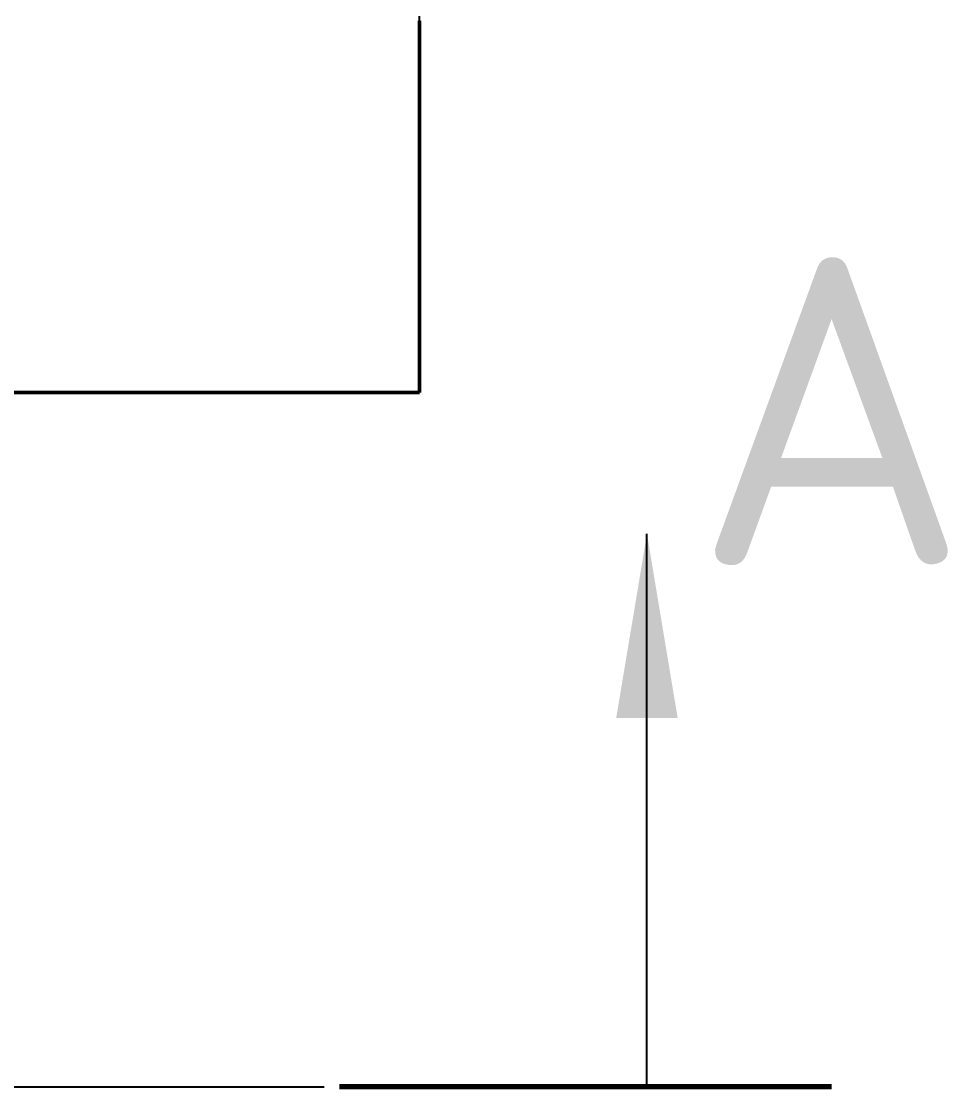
# Model space of a CAD drawing. Header units: millimetres. Extents: x 0 to 594, y 0 to 420.
# Drawn here: x 104.12 to 119.19, y 196.7 to 214.04 of the extents above; entities that cross this region are included whole.
import ezdxf
from ezdxf.enums import TextEntityAlignment as Align

# ---------------------------------------------------------------- set-up
doc = ezdxf.new("R2010")
doc.units = ezdxf.units.MM
doc.linetypes.add('ISO02-TRAZOS', pattern=[3.75, 3, -0.75])
doc.linetypes.add('ISO04-TRAZO-PUNTO', pattern=[7.625, 6, -0.75, 0.125, -0.75])
for name, color, linetype, lineweight in [('01-VISIBLE', 7, 'CONTINUOUS', 50), ('02-OCULTA', 4, 'ISO02-TRAZOS', 25), ('03-EJE', 1, 'ISO04-TRAZO-PUNTO', 25), ('06-TEXTO', 7, 'CONTINUOUS', 25), ('07-RECUADRO', 7, 'CONTINUOUS', 70), ('08-FINA', 5, 'CONTINUOUS', 25)]:
    doc.layers.add(name, color=color, linetype=linetype, lineweight=lineweight)
doc.styles.add('ISO3098', font='isocpeur.ttf')

msp = doc.modelspace()

# ---------------------------------------------------------------- hatches: boundary and pattern name
at = {"layer": '08-FINA'}
h = msp.add_hatch(color=7, dxfattribs=at)
h.dxf.hatch_style = 1
h.paths.add_polyline_path([(114.3, 205.7), (113.8, 202.7), (114.8, 202.7)])

# ---------------------------------------------------------------- linework, layer by layer
at = {"layer": '01-VISIBLE'}
msp.add_line((103.6, 208), (110.6, 208), dxfattribs=at)
msp.add_lwpolyline([(110.6, 214.05), (110.6, 214), (110.6, 213.95), (110.6, 213.9), (110.6, 213.85), (110.6, 213.8), (110.6, 213.75), (110.6, 213.7), (110.6, 213.65), (110.6, 213.6), (110.6, 213.55), (110.6, 213.5), (110.6, 213.45), (110.6, 213.4), (110.6, 213.35), (110.6, 213.3), (110.6, 213.25), (110.6, 213.2), (110.6, 213.15), (110.6, 213.1), (110.6, 213.05), (110.6, 213), (110.6, 212.95), (110.6, 212.9), (110.6, 212.85), (110.6, 212.8), (110.6, 212.75), (110.6, 212.7), (110.6, 212.65), (110.6, 212.6), (110.6, 212.55), (110.6, 212.5), (110.6, 212.45), (110.6, 212.4), (110.6, 212.35), (110.6, 212.3), (110.6, 212.25), (110.6, 212.2), (110.6, 212.15), (110.6, 212.1), (110.6, 212.05), (110.6, 212), (110.6, 211.95), (110.6, 211.9), (110.6, 211.85), (110.6, 211.8), (110.6, 211.75), (110.6, 211.7), (110.6, 211.65), (110.6, 211.6), (110.6, 211.55), (110.6, 211.5), (110.6, 211.45), (110.6, 211.4), (110.6, 211.35), (110.6, 211.3), (110.6, 211.25), (110.6, 211.2), (110.6, 211.15), (110.6, 211.1), (110.6, 211.05), (110.6, 211), (110.6, 210.95), (110.6, 210.9), (110.6, 210.85), (110.6, 210.8), (110.6, 210.75), (110.6, 210.7), (110.6, 210.65), (110.6, 210.6), (110.6, 210.55), (110.6, 210.5), (110.6, 210.45), (110.6, 210.4), (110.6, 210.35), (110.6, 210.3), (110.6, 210.25), (110.6, 210.2), (110.6, 210.15), (110.6, 210.1), (110.6, 210.05), (110.6, 210), (110.6, 209.95), (110.6, 209.9), (110.6, 209.85), (110.6, 209.8), (110.6, 209.75), (110.6, 209.7), (110.6, 209.65), (110.6, 209.6), (110.6, 209.55), (110.6, 209.5), (110.6, 209.45), (110.6, 209.4), (110.6, 209.35), (110.6, 209.3), (110.6, 209.25), (110.6, 209.2), (110.6, 209.15), (110.6, 209.1), (110.6, 209.05), (110.6, 209), (110.6, 208.95), (110.6, 208.9), (110.6, 208.85), (110.6, 208.8), (110.6, 208.75), (110.6, 208.7), (110.6, 208.65), (110.6, 208.6), (110.6, 208.55), (110.6, 208.5), (110.6, 208.45), (110.6, 208.4), (110.6, 208.35), (110.6, 208.3), (110.6, 208.25), (110.6, 208.2), (110.6, 208.15), (110.6, 208.1), (110.6, 208.05), (110.6, 208)], dxfattribs=at)
at = {"layer": '02-OCULTA'}
msp.add_lwpolyline([(110.6, 208), (110.6, 208.087), (110.6, 208.175), (110.6, 208.262), (110.6, 208.35), (110.6, 208.437), (110.6, 208.525), (110.6, 208.612), (110.6, 208.7), (110.6, 208.787), (110.6, 208.875), (110.6, 208.962), (110.6, 209.05), (110.6, 209.137), (110.6, 209.225), (110.6, 209.312), (110.6, 209.4), (110.6, 209.487), (110.6, 209.575), (110.6, 209.662), (110.6, 209.75), (110.6, 209.837), (110.6, 209.925), (110.6, 210.012), (110.6, 210.1), (110.6, 210.187), (110.6, 210.275), (110.6, 210.362), (110.6, 210.45), (110.6, 210.537), (110.6, 210.625), (110.6, 210.712), (110.6, 210.8), (110.6, 210.887), (110.6, 210.975), (110.6, 211.062), (110.6, 211.15), (110.6, 211.237), (110.6, 211.325), (110.6, 211.412), (110.6, 211.5), (110.6, 211.587), (110.6, 211.675), (110.6, 211.762), (110.6, 211.85), (110.6, 211.937), (110.6, 212.025), (110.6, 212.112), (110.6, 212.2), (110.6, 212.287), (110.6, 212.375), (110.6, 212.462), (110.6, 212.55), (110.6, 212.637), (110.6, 212.725), (110.6, 212.812), (110.6, 212.9), (110.6, 212.987), (110.6, 213.075), (110.6, 213.162), (110.6, 213.25), (110.6, 213.337), (110.6, 213.425), (110.6, 213.512), (110.6, 213.6), (110.6, 213.687), (110.6, 213.775), (110.6, 213.862), (110.6, 213.95), (110.6, 214.037), (110.6, 214.125)], dxfattribs=at)
at = {"layer": '03-EJE'}
for p, q in [((57.3, 196.7), (117.3, 196.7)), ((66.3, 196.7), (108.3, 196.7))]:
    msp.add_line(p, q, dxfattribs=at)
at = {"layer": '07-RECUADRO'}
msp.add_line((117.3, 196.7), (109.3, 196.7), dxfattribs=at)
at = {"layer": '08-FINA'}
msp.add_line((114.3, 196.7), (114.3, 205.7), dxfattribs=at)

# ---------------------------------------------------------------- texts
at = {"layer": '06-TEXTO', "style": 'ISO3098'}
msp.add_text('A', height=5, dxfattribs=at).set_placement((117.3, 207.7), align=Align.MIDDLE_CENTER)

doc.saveas('drawing.dxf')
